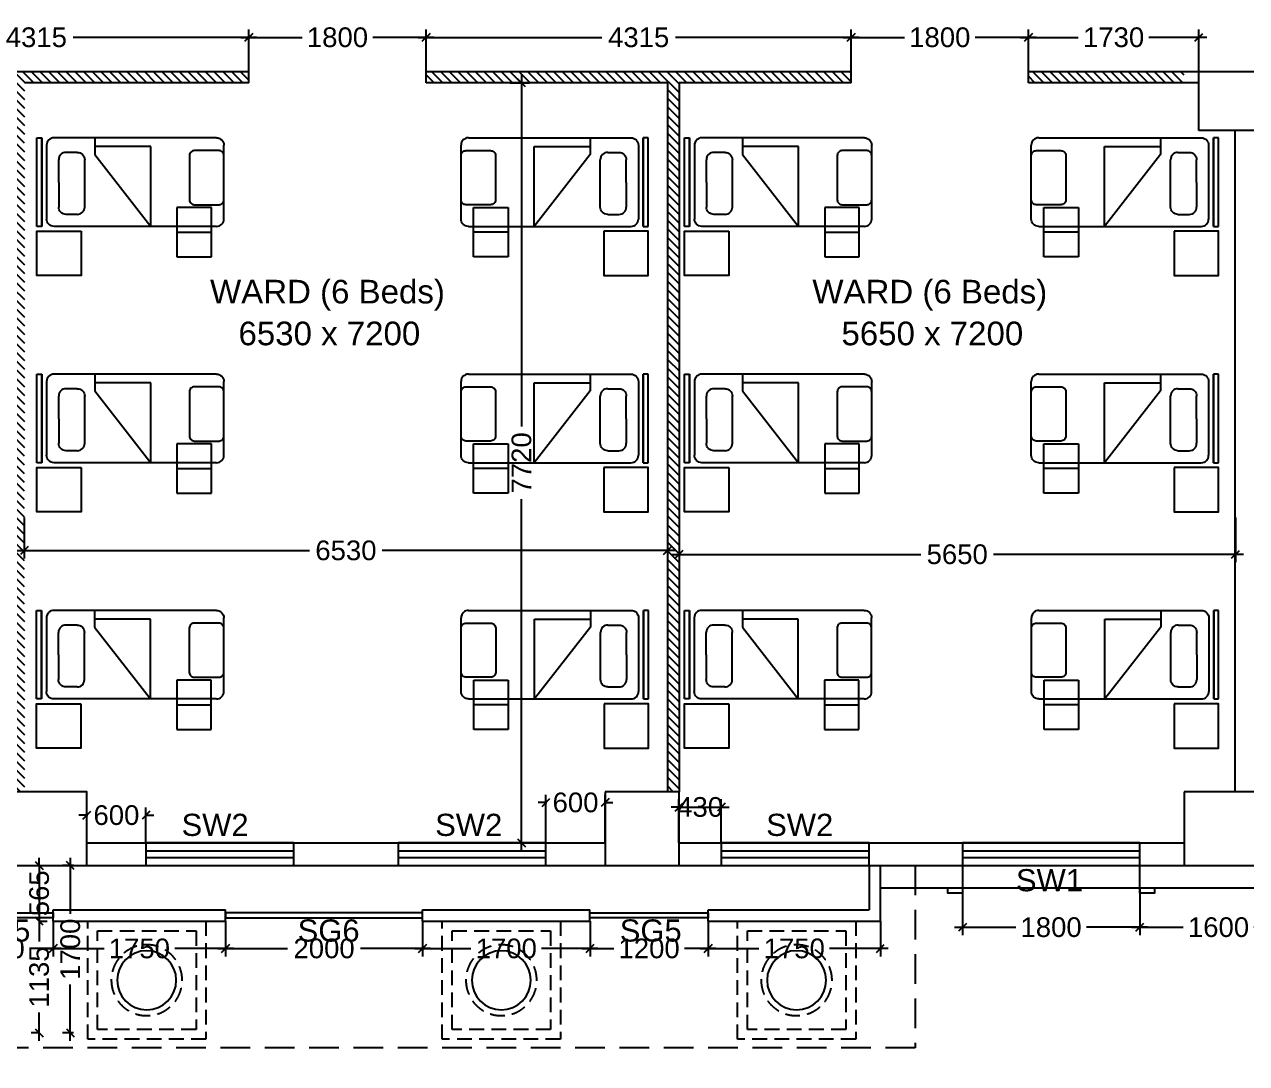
# Model space of a CAD drawing. Extents: x 7620542 to 7843793, y -6476226 to -6093835.
# Drawn here: x 7738776 to 7751184, y -6456885 to -6446331 of the extents above; entities that cross this region are included whole.
import ezdxf
from ezdxf.enums import TextEntityAlignment as Align

# ---------------------------------------------------------------- set-up
doc = ezdxf.new("R2010")
doc.units = 0
doc.header["$LTSCALE"] = 600
doc.header["$MEASUREMENT"] = 0
doc.header["$PDMODE"] = 35
doc.linetypes.add('DASHED', pattern=[0.75, 0.5, -0.25])
doc.linetypes.add('HIDDEN', pattern=[0.375, 0.25, -0.125])
doc.layers.get('0').update_dxf_attribs({"linetype": 'CONTINUOUS'})
doc.layers.get('Defpoints').update_dxf_attribs({"linetype": 'CONTINUOUS'})
for name, color, linetype in [('Beds', 33, 'CONTINUOUS'), ('chajja', 7, 'CONTINUOUS'), ('DIM', 8, 'CONTINUOUS'), ('DIM-TEXT', 8, 'CONTINUOUS'), ('Ele Proje.', 7, 'CONTINUOUS'), ('Ele. Proj', 7, 'CONTINUOUS'), ('joinery', 7, 'CONTINUOUS'), ('JW', 8, 'CONTINUOUS'), ('L1', 2, 'CONTINUOUS'), ('LA-column', 3, 'CONTINUOUS'), ('PARTI', 21, 'CONTINUOUS'), ('Room Dim', 1, 'CONTINUOUS'), ('TEXT', 6, 'CONTINUOUS'), ('Walls', 7, 'CONTINUOUS'), ('Ward Hatch', 170, 'CONTINUOUS'), ('WIN', 151, 'CONTINUOUS'), ('Working Dim', 5, 'CONTINUOUS')]:
    doc.layers.add(name, color=color, linetype=linetype)
doc.styles.add('ari', font='arial.ttf')
doc.styles.add('ARIAL', font='arial.ttf')
doc.styles.add('RT', font='romant.shx')
doc.styles.get("Standard").update_dxf_attribs({"font": 'romans.shx'})
doc.dimstyles.new('int. dim', dxfattribs={"dimtxt": 450, "dimasz": 80, "dimexe": 80, "dimexo": 0, "dimgap": 70, "dimtad": 0, "dimdec": 0, "dimzin": 12, "dimdsep": 46, "dimtxsty": 'ari', "dimblk": 'OBLIQUE', "dimcen": 2, "dimdle": 80, "dimclrd": 256, "dimclre": 256, "dimclrt": 6, "dimadec": 0, "dimazin": 0, "dimtfac": 1, "dimtdec": 0, "dimtix": 1, "dimtmove": 2, "dimatfit": 3, "dimfxl": 1, "dimtolj": 1, "dimtzin": 0, "dimlwd": -1, "dimlwe": -1, "dimarcsym": 0})
doc.dimstyles.new('STANDARD$0', dxfattribs={"dimscale": 0, "dimtxt": 150, "dimasz": 125, "dimexe": 0.75, "dimexo": 1, "dimgap": 25, "dimtad": 1, "dimdec": 0, "dimdsep": 46, "dimtxsty": 'Standard', "dimblk1": 'DOT', "dimblk2": 'DOT', "dimsah": 1, "dimcen": 2.5, "dimclrd": 1, "dimclre": 1, "dimclrt": 3, "dimadec": 0, "dimazin": 0, "dimtfac": 1, "dimtdec": 0, "dimtmove": 0, "dimatfit": 3, "dimldrblk": 'DOT', "dimfxl": 1, "dimtolj": 1, "dimtzin": 0, "dimarcsym": 0})
doc.dimstyles.new('TEXT', dxfattribs={"dimscale": 0, "dimtxt": 600, "dimasz": 300, "dimexe": 300, "dimexo": 30, "dimgap": 50, "dimtad": 0, "dimdec": 0, "dimzin": 0, "dimdsep": 46, "dimtxsty": 'RT', "dimblk": 'OBLIQUE', "dimcen": 0.09, "dimdle": 300, "dimclrd": 256, "dimclre": 256, "dimclrt": 170, "dimadec": 0, "dimazin": 0, "dimtfac": 1, "dimtdec": 0, "dimtofl": 0, "dimtmove": 2, "dimatfit": 3, "dimfxl": 1, "dimfrac": 2, "dimtolj": 1, "dimtzin": 0, "dimlwd": -1, "dimlwe": -1, "dimarcsym": 0})

# ---------------------------------------------------------------- blocks, each defined once
blk = doc.blocks.new('_Oblique')
at = {"color": 0, "linetype": 'ByBlock', "lineweight": -2}
blk.add_line((-0.5, -0.5), (0.5, 0.5), dxfattribs=at)
blk = doc.blocks.new('*D486')
at = {"layer": 'Defpoints', "color": 0, "linetype": 'Continuous', "transparency": 16777216}
for p in [(7720379, -6454804, 0), (7761439, -6454874, -11), (7720379, -6458212)]:
    blk.add_point(p, dxfattribs=at)
at = {"layer": 'DIM-TEXT', "transparency": 16777216}
for p, q in [((7720379, -6454804), (7720379, -6458512)), ((7761439, -6454874), (7761439, -6458512)), ((7720079, -6458212), (7730596, -6458212)), ((7761739, -6458212), (7751222, -6458212))]:
    blk.add_line(p, q, dxfattribs=at)
at = {"layer": 'DIM-TEXT', "linetype": 'Continuous', "transparency": 16777216, "xscale": 300, "yscale": 300, "zscale": 300, "rotation": 180}
blk.add_blockref('_Oblique', (7720379, -6458212), dxfattribs=at)
at = {"layer": 'DIM-TEXT', "linetype": 'Continuous', "transparency": 16777216, "xscale": 300, "yscale": 300, "zscale": 300}
blk.add_blockref('_Oblique', (7761439, -6458212), dxfattribs=at)
at = {"layer": 'DIM-TEXT', "color": 170, "linetype": 'Continuous', "transparency": 16777216, "insert": (7740909, -6458212), "char_height": 750, "attachment_point": 5, "style": 'ari'}
blk.add_mtext('\\A1;{\\H1.067x;GENERAL MEDICINE (MALE - 30 Beds )}', dxfattribs=at)
blk = doc.blocks.new('*D832')
at = {"layer": 'Defpoints', "color": 0, "transparency": 16777216}
for p in [(7720379, -6454724), (7761439, -6454874), (7761439, -6459253)]:
    blk.add_point(p, dxfattribs=at)
at = {"layer": 'DIM', "color": 8, "transparency": 16777216}
for p, q in [((7720379, -6454724), (7720379, -6459553)), ((7761439, -6454874), (7761439, -6459553)), ((7720079, -6459253), (7739201, -6459253)), ((7761739, -6459253), (7742617, -6459253))]:
    blk.add_line(p, q, dxfattribs=at)
at = {"layer": 'DIM', "color": 8, "transparency": 16777216, "xscale": 300, "yscale": 300, "zscale": 300, "rotation": 180}
blk.add_blockref('_Oblique', (7720379, -6459253), dxfattribs=at)
at = {"layer": 'DIM', "color": 8, "transparency": 16777216, "xscale": 300, "yscale": 300, "zscale": 300}
blk.add_blockref('_Oblique', (7761439, -6459253), dxfattribs=at)
at = {"layer": 'DIM', "color": 7, "transparency": 16777216, "insert": (7740909, -6459253), "char_height": 750, "attachment_point": 5, "style": 'ari'}
blk.add_mtext('\\A1;41.06m', dxfattribs=at)
blk = doc.blocks.new('*D1862')
at = {"layer": 'Defpoints', "color": 0, "transparency": 16777216}
for p in [(7740010, -6454363), (7739410, -6454644, -22), (7740010, -6454644, -22)]:
    blk.add_point(p, dxfattribs=at)
at = {"layer": 'Working Dim', "transparency": 16777216}
for p, q in [((7739410, -6454363), (7739330, -6454363)), ((7739410, -6454644), (7739410, -6454283)), ((7739410, -6454363), (7739419, -6454363)), ((7740010, -6454363), (7740001, -6454363)), ((7740010, -6454644), (7740010, -6454283)), ((7740010, -6454363), (7740090, -6454363))]:
    blk.add_line(p, q, dxfattribs=at)
at = {"layer": 'Working Dim', "transparency": 16777216, "xscale": 80, "yscale": 80, "zscale": 80}
blk.add_blockref('_Oblique', (7739410, -6454363), dxfattribs=at)
at = {"layer": 'Working Dim', "transparency": 16777216, "xscale": 80, "yscale": 80, "zscale": 80, "rotation": 180}
blk.add_blockref('_Oblique', (7740010, -6454363), dxfattribs=at)
at = {"layer": 'Working Dim', "color": 6, "transparency": 16777216, "insert": (7739710, -6454363), "char_height": 200, "attachment_point": 5, "style": 'ari'}
blk.add_mtext('\\A1;600', dxfattribs=at)
blk = doc.blocks.new('*D1863')
at = {"layer": 'Defpoints', "color": 0, "transparency": 16777216}
for p in [(7744671, -6454234), (7744071, -6454644, -22), (7744671, -6454644, -5)]:
    blk.add_point(p, dxfattribs=at)
at = {"layer": 'Working Dim', "transparency": 16777216}
for p, q in [((7744071, -6454234), (7743991, -6454234)), ((7744071, -6454644), (7744071, -6454154)), ((7744071, -6454234), (7744080, -6454234)), ((7744671, -6454234), (7744662, -6454234)), ((7744671, -6454644), (7744671, -6454154)), ((7744671, -6454234), (7744751, -6454234))]:
    blk.add_line(p, q, dxfattribs=at)
at = {"layer": 'Working Dim', "transparency": 16777216, "xscale": 80, "yscale": 80, "zscale": 80}
blk.add_blockref('_Oblique', (7744071, -6454234), dxfattribs=at)
at = {"layer": 'Working Dim', "transparency": 16777216, "xscale": 80, "yscale": 80, "zscale": 80, "rotation": 180}
blk.add_blockref('_Oblique', (7744671, -6454234), dxfattribs=at)
at = {"layer": 'Working Dim', "color": 6, "transparency": 16777216, "insert": (7744371, -6454234), "char_height": 200, "attachment_point": 5, "style": 'ari'}
blk.add_mtext('\\A1;600', dxfattribs=at)
blk = doc.blocks.new('*D1864')
at = {"layer": 'Defpoints', "color": 0, "transparency": 16777216}
for p in [(7745851, -6454280), (7745421, -6454644, -22), (7745851, -6454644, -28)]:
    blk.add_point(p, dxfattribs=at)
at = {"layer": 'Working Dim', "transparency": 16777216}
for p, q in [((7745421, -6454644), (7745421, -6454200)), ((7745851, -6454644), (7745851, -6454200)), ((7745421, -6454280), (7745341, -6454280)), ((7745421, -6454280), (7745851, -6454280)), ((7745851, -6454280), (7745931, -6454280))]:
    blk.add_line(p, q, dxfattribs=at)
at = {"layer": 'Working Dim', "transparency": 16777216, "xscale": 80, "yscale": 80, "zscale": 80}
blk.add_blockref('_Oblique', (7745421, -6454280), dxfattribs=at)
at = {"layer": 'Working Dim', "transparency": 16777216, "xscale": 80, "yscale": 80, "zscale": 80, "rotation": 180}
blk.add_blockref('_Oblique', (7745851, -6454280), dxfattribs=at)
at = {"layer": 'Working Dim', "color": 6, "transparency": 16777216, "insert": (7745636, -6454280), "char_height": 200, "attachment_point": 5, "style": 'ari'}
blk.add_mtext('\\A1;430', dxfattribs=at)
blk = doc.blocks.new('A$C760F7CC1')
at = {"layer": 'Working Dim', "color": 8, "linetype": 'HIDDEN'}
for points in [[(0, 1200), (0, 0), (1200, 0), (1200, 1200)], [(100, 1100), (100, 100), (1100, 100), (1100, 1100)]]:
    blk.add_lwpolyline(points, close=True, dxfattribs=at)
blk.add_circle((600, 600), 360, dxfattribs=at)
at = {"layer": 'Working Dim', "color": 3, "linetype": 'Continuous'}
blk.add_circle((600, 600), 300, dxfattribs=at)
blk = doc.blocks.new('*D1875')
at = {"layer": 'Defpoints', "color": 0, "transparency": 16777216}
for p in [(7738926, -6454874, 32), (7738926, -6455439, 36), (7738926, -6455439)]:
    blk.add_point(p, dxfattribs=at)
at = {"layer": 'Working Dim', "transparency": 16777216}
for p, q in [((7738926, -6454874), (7738926, -6454794)), ((7738926, -6454874), (7739006, -6454874)), ((7738926, -6454874), (7738926, -6455439)), ((7738926, -6455439), (7739006, -6455439)), ((7738926, -6455439), (7738926, -6455519))]:
    blk.add_line(p, q, dxfattribs=at)
at = {"layer": 'Working Dim', "transparency": 16777216, "xscale": 80, "yscale": 80, "zscale": 80}
for p, rotation in [((7738926, -6454874), 270), ((7738926, -6455439), 90)]:
    blk.add_blockref('_Oblique', p, dxfattribs=dict(at, rotation=rotation))
at = {"layer": 'Working Dim', "color": 6, "transparency": 16777216, "insert": (7738926, -6455156), "char_height": 200, "attachment_point": 5, "rotation": 90, "style": 'ari'}
blk.add_mtext('\\A1;565', dxfattribs=at)
blk = doc.blocks.new('*D1876')
at = {"layer": 'Defpoints', "color": 0, "transparency": 16777216}
for p in [(7738926, -6455439, 36), (7738926, -6456574, -1), (7738926, -6456574)]:
    blk.add_point(p, dxfattribs=at)
at = {"layer": 'Working Dim', "transparency": 16777216}
for p, q in [((7738926, -6455359), (7738926, -6455646)), ((7738926, -6455439), (7739006, -6455439)), ((7738926, -6456654), (7738926, -6456366)), ((7738926, -6456574), (7738846, -6456574))]:
    blk.add_line(p, q, dxfattribs=at)
at = {"layer": 'Working Dim', "transparency": 16777216, "xscale": 80, "yscale": 80, "zscale": 80}
for p, rotation in [((7738926, -6455439), 90), ((7738926, -6456574), 270)]:
    blk.add_blockref('_Oblique', p, dxfattribs=dict(at, rotation=rotation))
at = {"layer": 'Working Dim', "color": 6, "transparency": 16777216, "insert": (7738926, -6456006), "char_height": 200, "attachment_point": 5, "rotation": 90, "style": 'ari'}
blk.add_mtext('\\A1;1135', dxfattribs=at)
blk = doc.blocks.new('*D1877')
at = {"layer": 'Defpoints', "color": 0, "transparency": 16777216}
for p in [(7739242, -6454874), (7739275, -6454874, 32), (7739275, -6456574, -1)]:
    blk.add_point(p, dxfattribs=at)
at = {"layer": 'Working Dim', "transparency": 16777216}
for p, q in [((7739275, -6454874), (7739162, -6454874)), ((7739242, -6454794), (7739242, -6455365)), ((7739242, -6456654), (7739242, -6456083)), ((7739275, -6456574), (7739162, -6456574))]:
    blk.add_line(p, q, dxfattribs=at)
at = {"layer": 'Working Dim', "transparency": 16777216, "xscale": 80, "yscale": 80, "zscale": 80}
for p, rotation in [((7739242, -6454874), 90), ((7739242, -6456574), 270)]:
    blk.add_blockref('_Oblique', p, dxfattribs=dict(at, rotation=rotation))
at = {"layer": 'Working Dim', "color": 6, "transparency": 16777216, "insert": (7739242, -6455724), "char_height": 200, "attachment_point": 5, "rotation": 90, "style": 'ari'}
blk.add_mtext('\\A1;1700', dxfattribs=at)
blk = doc.blocks.new('*D1880')
at = {"layer": 'Defpoints', "color": 0, "transparency": 16777216}
for p in [(7750099, -6455104), (7751699, -6455104, 27), (7750099, -6455501)]:
    blk.add_point(p, dxfattribs=at)
at = {"layer": 'Working Dim', "transparency": 16777216}
for p, q in [((7750099, -6455104), (7750099, -6455581)), ((7751699, -6455104), (7751699, -6455581)), ((7750019, -6455501), (7750540, -6455501)), ((7751779, -6455501), (7751258, -6455501))]:
    blk.add_line(p, q, dxfattribs=at)
at = {"layer": 'Working Dim', "transparency": 16777216, "xscale": 80, "yscale": 80, "zscale": 80, "rotation": 180}
blk.add_blockref('_Oblique', (7750099, -6455501), dxfattribs=at)
at = {"layer": 'Working Dim', "transparency": 16777216, "xscale": 80, "yscale": 80, "zscale": 80}
blk.add_blockref('_Oblique', (7751699, -6455501), dxfattribs=at)
at = {"layer": 'Working Dim', "color": 6, "transparency": 16777216, "insert": (7750899, -6455501), "char_height": 200, "attachment_point": 5, "style": 'ari'}
blk.add_mtext('\\A1;1600', dxfattribs=at)
blk = doc.blocks.new('*D1881')
at = {"layer": 'Defpoints', "color": 0, "transparency": 16777216}
for p in [(7748299, -6455104, 47), (7750099, -6455104), (7748299, -6455501)]:
    blk.add_point(p, dxfattribs=at)
at = {"layer": 'Working Dim', "transparency": 16777216}
for p, q in [((7748299, -6455104), (7748299, -6455581)), ((7750099, -6455104), (7750099, -6455581)), ((7748219, -6455501), (7748841, -6455501)), ((7750179, -6455501), (7749558, -6455501))]:
    blk.add_line(p, q, dxfattribs=at)
at = {"layer": 'Working Dim', "transparency": 16777216, "xscale": 80, "yscale": 80, "zscale": 80, "rotation": 180}
blk.add_blockref('_Oblique', (7748299, -6455501), dxfattribs=at)
at = {"layer": 'Working Dim', "transparency": 16777216, "xscale": 80, "yscale": 80, "zscale": 80}
blk.add_blockref('_Oblique', (7750099, -6455501), dxfattribs=at)
at = {"layer": 'Working Dim', "color": 6, "transparency": 16777216, "insert": (7749199, -6455501), "char_height": 200, "attachment_point": 5, "style": 'ari'}
blk.add_mtext('\\A1;1800', dxfattribs=at)
blk = doc.blocks.new('*D1916')
at = {"layer": 'Defpoints', "color": 0, "transparency": 16777216}
for p in [(7737868, -6455439, -18), (7739068, -6455439, -6), (7739068, -6455717)]:
    blk.add_point(p, dxfattribs=at)
at = {"layer": 'Working Dim', "transparency": 16777216}
for p, q in [((7737868, -6455439), (7737868, -6455797)), ((7739068, -6455439), (7739068, -6455797)), ((7737788, -6455717), (7738109, -6455717)), ((7739148, -6455717), (7738827, -6455717))]:
    blk.add_line(p, q, dxfattribs=at)
at = {"layer": 'Working Dim', "transparency": 16777216, "xscale": 80, "yscale": 80, "zscale": 80, "rotation": 180}
blk.add_blockref('_Oblique', (7737868, -6455717), dxfattribs=at)
at = {"layer": 'Working Dim', "transparency": 16777216, "xscale": 80, "yscale": 80, "zscale": 80}
blk.add_blockref('_Oblique', (7739068, -6455717), dxfattribs=at)
at = {"layer": 'Working Dim', "color": 6, "transparency": 16777216, "insert": (7738468, -6455717), "char_height": 200, "attachment_point": 5, "style": 'ari'}
blk.add_mtext('\\A1;1200', dxfattribs=at)
blk = doc.blocks.new('*D1917')
at = {"layer": 'Defpoints', "color": 0, "transparency": 16777216}
for p in [(7740818, -6455440, 24), (7742818, -6455440, 26), (7742818, -6455717)]:
    blk.add_point(p, dxfattribs=at)
at = {"layer": 'Working Dim', "transparency": 16777216}
for p, q in [((7740818, -6455440), (7740818, -6455797)), ((7742818, -6455440), (7742818, -6455797)), ((7740738, -6455717), (7741448, -6455717)), ((7742898, -6455717), (7742188, -6455717))]:
    blk.add_line(p, q, dxfattribs=at)
at = {"layer": 'Working Dim', "transparency": 16777216, "xscale": 80, "yscale": 80, "zscale": 80, "rotation": 180}
blk.add_blockref('_Oblique', (7740818, -6455717), dxfattribs=at)
at = {"layer": 'Working Dim', "transparency": 16777216, "xscale": 80, "yscale": 80, "zscale": 80}
blk.add_blockref('_Oblique', (7742818, -6455717), dxfattribs=at)
at = {"layer": 'Working Dim', "color": 6, "transparency": 16777216, "insert": (7741818, -6455717), "char_height": 200, "attachment_point": 5, "style": 'ari'}
blk.add_mtext('\\A1;2000', dxfattribs=at)
blk = doc.blocks.new('*D1918')
at = {"layer": 'Defpoints', "color": 0, "transparency": 16777216}
for p in [(7742818, -6455440, 26), (7744518, -6455439, 11), (7744518, -6455717)]:
    blk.add_point(p, dxfattribs=at)
at = {"layer": 'Working Dim', "transparency": 16777216}
for p, q in [((7742818, -6455440), (7742818, -6455797)), ((7744518, -6455439), (7744518, -6455797)), ((7742738, -6455717), (7743309, -6455717)), ((7744598, -6455717), (7744027, -6455717))]:
    blk.add_line(p, q, dxfattribs=at)
at = {"layer": 'Working Dim', "transparency": 16777216, "xscale": 80, "yscale": 80, "zscale": 80, "rotation": 180}
blk.add_blockref('_Oblique', (7742818, -6455717), dxfattribs=at)
at = {"layer": 'Working Dim', "transparency": 16777216, "xscale": 80, "yscale": 80, "zscale": 80}
blk.add_blockref('_Oblique', (7744518, -6455717), dxfattribs=at)
at = {"layer": 'Working Dim', "color": 6, "transparency": 16777216, "insert": (7743668, -6455717), "char_height": 200, "attachment_point": 5, "style": 'ari'}
blk.add_mtext('\\A1;1700', dxfattribs=at)
blk = doc.blocks.new('*D1919')
at = {"layer": 'Defpoints', "color": 0, "transparency": 16777216}
for p in [(7744518, -6455439, 11), (7745717, -6455439, 6), (7745717, -6455717)]:
    blk.add_point(p, dxfattribs=at)
at = {"layer": 'Working Dim', "transparency": 16777216}
for p, q in [((7744518, -6455439), (7744518, -6455797)), ((7745717, -6455439), (7745717, -6455797)), ((7744438, -6455717), (7744759, -6455717)), ((7745797, -6455717), (7745477, -6455717))]:
    blk.add_line(p, q, dxfattribs=at)
at = {"layer": 'Working Dim', "transparency": 16777216, "xscale": 80, "yscale": 80, "zscale": 80, "rotation": 180}
blk.add_blockref('_Oblique', (7744518, -6455717), dxfattribs=at)
at = {"layer": 'Working Dim', "transparency": 16777216, "xscale": 80, "yscale": 80, "zscale": 80}
blk.add_blockref('_Oblique', (7745717, -6455717), dxfattribs=at)
at = {"layer": 'Working Dim', "color": 6, "transparency": 16777216, "insert": (7745118, -6455717), "char_height": 200, "attachment_point": 5, "style": 'ari'}
blk.add_mtext('\\A1;1200', dxfattribs=at)
blk = doc.blocks.new('*D1920')
at = {"layer": 'Defpoints', "color": 0, "transparency": 16777216}
for p in [(7745717, -6455439, 6), (7747466, -6455439, 10), (7747466, -6455717)]:
    blk.add_point(p, dxfattribs=at)
at = {"layer": 'Working Dim', "transparency": 16777216}
for p, q in [((7745717, -6455439), (7745717, -6455797)), ((7747466, -6455439), (7747466, -6455797)), ((7745637, -6455717), (7746233, -6455717)), ((7747546, -6455717), (7746950, -6455717))]:
    blk.add_line(p, q, dxfattribs=at)
at = {"layer": 'Working Dim', "transparency": 16777216, "xscale": 80, "yscale": 80, "zscale": 80, "rotation": 180}
blk.add_blockref('_Oblique', (7745717, -6455717), dxfattribs=at)
at = {"layer": 'Working Dim', "transparency": 16777216, "xscale": 80, "yscale": 80, "zscale": 80}
blk.add_blockref('_Oblique', (7747466, -6455717), dxfattribs=at)
at = {"layer": 'Working Dim', "color": 6, "transparency": 16777216, "insert": (7746592, -6455717), "char_height": 200, "attachment_point": 5, "style": 'ari'}
blk.add_mtext('\\A1;1750', dxfattribs=at)
blk = doc.blocks.new('*D1921')
at = {"layer": 'Defpoints', "color": 0, "transparency": 16777216}
for p in [(7739068, -6455440, -2), (7740818, -6455440, 29), (7739068, -6455717)]:
    blk.add_point(p, dxfattribs=at)
at = {"layer": 'Working Dim', "transparency": 16777216}
for p, q in [((7739068, -6455440), (7739068, -6455797)), ((7740818, -6455440), (7740818, -6455797)), ((7738988, -6455717), (7739584, -6455717)), ((7740898, -6455717), (7740302, -6455717))]:
    blk.add_line(p, q, dxfattribs=at)
at = {"layer": 'Working Dim', "transparency": 16777216, "xscale": 80, "yscale": 80, "zscale": 80, "rotation": 180}
blk.add_blockref('_Oblique', (7739068, -6455717), dxfattribs=at)
at = {"layer": 'Working Dim', "transparency": 16777216, "xscale": 80, "yscale": 80, "zscale": 80}
blk.add_blockref('_Oblique', (7740818, -6455717), dxfattribs=at)
at = {"layer": 'Working Dim', "color": 6, "transparency": 16777216, "insert": (7739943, -6455717), "char_height": 200, "attachment_point": 5, "style": 'ari'}
blk.add_mtext('\\A1;1750', dxfattribs=at)
blk = doc.blocks.new('A$C1D410D94')
at = {"layer": 'Beds', "color": 8, "linetype": 'Continuous', "ltscale": 5}
for p, q in [((-1254, -462), (-1254, 438)), ((-1254, 438), (-1204, 438)), ((-1204, -462), (-1204, 438)), ((-1204, 438), (-1204, 438)), ((-1204, 438), (-1204, -462)), ((-1153, 377), (-1154, 363)), ((-1148, 392), (-1153, 377)), ((-1141, 404), (-1148, 392)), ((-1132, 416), (-1141, 404)), ((-1121, 425), (-1132, 416)), ((-1108, 432), (-1121, 425)), ((-1094, 436), (-1108, 432)), ((-1079, 438), (-1094, 436)), ((571, 438), (-1079, 438)), ((-666, 438), (-666, 269)), ((571, 438), (586, 436)), ((586, 436), (600, 432)), ((600, 432), (612, 425)), ((612, 425), (624, 416)), ((624, 416), (633, 404)), ((633, 404), (640, 392)), ((640, 392), (645, 377)), ((645, 377), (646, 363)), ((-1154, 363), (-1154, -387)), ((-1020, 256), (-1027, 243)), ((-1010, 267), (-1020, 256)), ((-999, 277), (-1010, 267)), ((-986, 284), (-999, 277)), ((-972, 288), (-986, 284)), ((-957, 289), (-972, 288)), ((-843, 289), (-957, 289)), ((-843, 289), (-829, 288)), ((-829, 288), (-814, 284)), ((-814, 284), (-802, 277)), ((-802, 277), (-790, 267)), ((-790, 267), (-781, 256)), ((-781, 256), (-774, 243)), ((-98, 350), (-666, 350)), ((-666, 269), (-98, -462)), ((-98, -462), (-98, 350)), ((646, -387), (646, 363)), ((-1031, 229), (-1032, 214)), ((-1032, -15), (-1032, 214)), ((-1027, 243), (-1031, 229)), ((-774, 243), (-770, 229)), ((-770, 229), (-768, 214)), ((-768, -265), (-768, 214)), ((-1032, -15), (-1032, -265)), ((-1031, -280), (-1032, -265)), ((-1027, -294), (-1031, -280)), ((-1020, -307), (-1027, -294)), ((-1010, -318), (-1020, -307)), ((-999, -328), (-1010, -318)), ((-986, -335), (-999, -328)), ((-972, -339), (-986, -335)), ((-957, -340), (-972, -339)), ((-843, -340), (-957, -340)), ((-843, -340), (-829, -339)), ((-829, -339), (-814, -335)), ((-814, -335), (-802, -328)), ((-802, -328), (-790, -318)), ((-790, -318), (-781, -307)), ((-781, -307), (-774, -294)), ((-774, -294), (-770, -280)), ((-770, -280), (-768, -265)), ((-1204, -462), (-1254, -462)), ((-1153, -402), (-1154, -387)), ((-1148, -416), (-1153, -402)), ((-1141, -429), (-1148, -416)), ((-1132, -440), (-1141, -429)), ((-1121, -449), (-1132, -440)), ((-1108, -457), (-1121, -449)), ((-1094, -461), (-1108, -457)), ((-1079, -462), (-1094, -461)), ((571, -462), (-1079, -462)), ((571, -462), (586, -461)), ((586, -461), (600, -456)), ((600, -456), (612, -449)), ((612, -449), (624, -440)), ((624, -440), (633, -429)), ((633, -429), (640, -416)), ((640, -416), (645, -402)), ((645, -402), (646, -387))]:
    blk.add_line(p, q, dxfattribs=at)
at = {"layer": 'Beds', "color": 8, "linetype": 'HIDDEN', "ltscale": 100}
blk.add_line((168, -521), (518, -521), dxfattribs=at)
at = {"layer": 'Beds', "color": 8}
blk.add_lwpolyline([(646, -192), (646, 258, 0.414214), (596, 308), (346, 308, 0.414214), (296, 258), (296, -192, 0.414214), (346, -242), (596, -242, 0.414214)], format="xyb", close=True, dxfattribs=at)
at = {"layer": 'Beds', "color": 8, "linetype": 'HIDDEN', "ltscale": 100}
blk.add_lwpolyline([(518, -771), (518, -271), (168, -271), (168, -771)], close=True, dxfattribs=at)
at = {"layer": 'Beds', "color": 8, "linetype": 'Continuous', "ltscale": 5}
blk.add_lwpolyline([(-804, -512), (-804, -962), (-1254, -962), (-1254, -512)], close=True, dxfattribs=at)
blk = doc.blocks.new('*D2311')
at = {"layer": 'Defpoints', "color": 0, "transparency": 16777216}
for p in [(7738775, -6451338, 6), (7745305, -6451338, 6), (7745305, -6451674)]:
    blk.add_point(p, dxfattribs=at)
at = {"layer": 'Working Dim', "transparency": 16777216}
for p, q in [((7738775, -6451338), (7738775, -6451754)), ((7745305, -6451338), (7745305, -6451754)), ((7738695, -6451674), (7741671, -6451674)), ((7745385, -6451674), (7742409, -6451674))]:
    blk.add_line(p, q, dxfattribs=at)
at = {"layer": 'Working Dim', "transparency": 16777216, "xscale": 80, "yscale": 80, "zscale": 80, "rotation": 180}
blk.add_blockref('_Oblique', (7738775, -6451674), dxfattribs=at)
at = {"layer": 'Working Dim', "transparency": 16777216, "xscale": 80, "yscale": 80, "zscale": 80}
blk.add_blockref('_Oblique', (7745305, -6451674), dxfattribs=at)
at = {"layer": 'Working Dim', "color": 6, "transparency": 16777216, "insert": (7742040, -6451674), "char_height": 200, "attachment_point": 5, "style": 'ari'}
blk.add_mtext('\\A1;6530', dxfattribs=at)
blk = doc.blocks.new('*D2312')
at = {"layer": 'Defpoints', "color": 0, "transparency": 16777216}
for p in [(7743708, -6446924, 3), (7743708, -6454644, 19), (7743823, -6454644)]:
    blk.add_point(p, dxfattribs=at)
at = {"layer": 'Working Dim', "transparency": 16777216}
for p, q in [((7743708, -6446924), (7743903, -6446924)), ((7743823, -6446844), (7743823, -6450416)), ((7743823, -6454724), (7743823, -6451151)), ((7743708, -6454644), (7743903, -6454644))]:
    blk.add_line(p, q, dxfattribs=at)
at = {"layer": 'Working Dim', "transparency": 16777216, "xscale": 80, "yscale": 80, "zscale": 80}
for p, rotation in [((7743823, -6446924), 90), ((7743823, -6454644), 270)]:
    blk.add_blockref('_Oblique', p, dxfattribs=dict(at, rotation=rotation))
at = {"layer": 'Working Dim', "color": 6, "transparency": 16777216, "insert": (7743823, -6450784), "char_height": 200, "attachment_point": 5, "rotation": 90, "style": 'ari'}
blk.add_mtext('\\A1;7720', dxfattribs=at)
blk = doc.blocks.new('*D2313')
at = {"layer": 'Defpoints', "color": 0, "transparency": 16777216}
for p in [(7745422, -6451338, 6), (7751071, -6451338, 9), (7751071, -6451713)]:
    blk.add_point(p, dxfattribs=at)
at = {"layer": 'Working Dim', "transparency": 16777216}
for p, q in [((7745422, -6451338), (7745422, -6451793)), ((7751071, -6451338), (7751071, -6451793)), ((7745342, -6451713), (7747878, -6451713)), ((7751151, -6451713), (7748615, -6451713))]:
    blk.add_line(p, q, dxfattribs=at)
at = {"layer": 'Working Dim', "transparency": 16777216, "xscale": 80, "yscale": 80, "zscale": 80, "rotation": 180}
blk.add_blockref('_Oblique', (7745422, -6451713), dxfattribs=at)
at = {"layer": 'Working Dim', "transparency": 16777216, "xscale": 80, "yscale": 80, "zscale": 80}
blk.add_blockref('_Oblique', (7751071, -6451713), dxfattribs=at)
at = {"layer": 'Working Dim', "color": 6, "transparency": 16777216, "insert": (7748246, -6451713), "char_height": 200, "attachment_point": 5, "style": 'ari'}
blk.add_mtext('\\A1;5650', dxfattribs=at)
blk = doc.blocks.new('*D2403')
at = {"layer": 'Defpoints', "color": 0, "transparency": 16777216}
for p in [(7741054, -6446462), (7736739, -6446809), (7741054, -6446809)]:
    blk.add_point(p, dxfattribs=at)
at = {"layer": 'Working Dim', "transparency": 16777216}
for p, q in [((7736739, -6446809), (7736739, -6446382)), ((7741054, -6446809), (7741054, -6446382)), ((7736659, -6446462), (7738523, -6446462)), ((7741134, -6446462), (7739270, -6446462))]:
    blk.add_line(p, q, dxfattribs=at)
at = {"layer": 'Working Dim', "transparency": 16777216, "xscale": 80, "yscale": 80, "zscale": 80, "rotation": 180}
blk.add_blockref('_Oblique', (7736739, -6446462), dxfattribs=at)
at = {"layer": 'Working Dim', "transparency": 16777216, "xscale": 80, "yscale": 80, "zscale": 80}
blk.add_blockref('_Oblique', (7741054, -6446462), dxfattribs=at)
at = {"layer": 'Working Dim', "color": 6, "transparency": 16777216, "insert": (7738897, -6446462), "char_height": 200, "attachment_point": 5, "style": 'ari'}
blk.add_mtext('\\A1;4315', dxfattribs=at)
blk = doc.blocks.new('*D2404')
at = {"layer": 'Defpoints', "color": 0, "transparency": 16777216}
for p in [(7742854, -6446462), (7741054, -6446809), (7742854, -6446809)]:
    blk.add_point(p, dxfattribs=at)
at = {"layer": 'Working Dim', "transparency": 16777216}
for p, q in [((7741054, -6446809), (7741054, -6446382)), ((7742854, -6446809), (7742854, -6446382)), ((7740974, -6446462), (7741595, -6446462)), ((7742934, -6446462), (7742313, -6446462))]:
    blk.add_line(p, q, dxfattribs=at)
at = {"layer": 'Working Dim', "transparency": 16777216, "xscale": 80, "yscale": 80, "zscale": 80, "rotation": 180}
blk.add_blockref('_Oblique', (7741054, -6446462), dxfattribs=at)
at = {"layer": 'Working Dim', "transparency": 16777216, "xscale": 80, "yscale": 80, "zscale": 80}
blk.add_blockref('_Oblique', (7742854, -6446462), dxfattribs=at)
at = {"layer": 'Working Dim', "color": 6, "transparency": 16777216, "insert": (7741954, -6446462), "char_height": 200, "attachment_point": 5, "style": 'ari'}
blk.add_mtext('\\A1;1800', dxfattribs=at)
blk = doc.blocks.new('*D2405')
at = {"layer": 'Defpoints', "color": 0, "transparency": 16777216}
for p in [(7747169, -6446462), (7742854, -6446809), (7747169, -6446809)]:
    blk.add_point(p, dxfattribs=at)
at = {"layer": 'Working Dim', "transparency": 16777216}
for p, q in [((7742854, -6446809), (7742854, -6446382)), ((7747169, -6446809), (7747169, -6446382)), ((7742774, -6446462), (7744638, -6446462)), ((7747249, -6446462), (7745385, -6446462))]:
    blk.add_line(p, q, dxfattribs=at)
at = {"layer": 'Working Dim', "transparency": 16777216, "xscale": 80, "yscale": 80, "zscale": 80, "rotation": 180}
blk.add_blockref('_Oblique', (7742854, -6446462), dxfattribs=at)
at = {"layer": 'Working Dim', "transparency": 16777216, "xscale": 80, "yscale": 80, "zscale": 80}
blk.add_blockref('_Oblique', (7747169, -6446462), dxfattribs=at)
at = {"layer": 'Working Dim', "color": 6, "transparency": 16777216, "insert": (7745012, -6446462), "char_height": 200, "attachment_point": 5, "style": 'ari'}
blk.add_mtext('\\A1;4315', dxfattribs=at)
blk = doc.blocks.new('*D2406')
at = {"layer": 'Defpoints', "color": 0, "transparency": 16777216}
for p in [(7748969, -6446462), (7747169, -6446809), (7748969, -6446809)]:
    blk.add_point(p, dxfattribs=at)
at = {"layer": 'Working Dim', "transparency": 16777216}
for p, q in [((7747169, -6446809), (7747169, -6446382)), ((7748969, -6446809), (7748969, -6446382)), ((7747089, -6446462), (7747710, -6446462)), ((7749049, -6446462), (7748428, -6446462))]:
    blk.add_line(p, q, dxfattribs=at)
at = {"layer": 'Working Dim', "transparency": 16777216, "xscale": 80, "yscale": 80, "zscale": 80, "rotation": 180}
blk.add_blockref('_Oblique', (7747169, -6446462), dxfattribs=at)
at = {"layer": 'Working Dim', "transparency": 16777216, "xscale": 80, "yscale": 80, "zscale": 80}
blk.add_blockref('_Oblique', (7748969, -6446462), dxfattribs=at)
at = {"layer": 'Working Dim', "color": 6, "transparency": 16777216, "insert": (7748069, -6446462), "char_height": 200, "attachment_point": 5, "style": 'ari'}
blk.add_mtext('\\A1;1800', dxfattribs=at)
blk = doc.blocks.new('*D2407')
at = {"layer": 'Defpoints', "color": 0, "transparency": 16777216}
for p in [(7750699, -6446462), (7748969, -6446809), (7750699, -6446809)]:
    blk.add_point(p, dxfattribs=at)
at = {"layer": 'Working Dim', "transparency": 16777216}
for p, q in [((7748969, -6446809), (7748969, -6446382)), ((7750699, -6446809), (7750699, -6446382)), ((7748889, -6446462), (7749475, -6446462)), ((7750779, -6446462), (7750193, -6446462))]:
    blk.add_line(p, q, dxfattribs=at)
at = {"layer": 'Working Dim', "transparency": 16777216, "xscale": 80, "yscale": 80, "zscale": 80, "rotation": 180}
blk.add_blockref('_Oblique', (7748969, -6446462), dxfattribs=at)
at = {"layer": 'Working Dim', "transparency": 16777216, "xscale": 80, "yscale": 80, "zscale": 80}
blk.add_blockref('_Oblique', (7750699, -6446462), dxfattribs=at)
at = {"layer": 'Working Dim', "color": 6, "transparency": 16777216, "insert": (7749834, -6446462), "char_height": 200, "attachment_point": 5, "style": 'ari'}
blk.add_mtext('\\A1;1730', dxfattribs=at)

msp = doc.modelspace()

# ---------------------------------------------------------------- hatches: boundary and pattern name
at = {"layer": 'Ward Hatch'}
h = msp.add_hatch(dxfattribs=at)
h.set_pattern_fill('ANSI31', color=256, scale=500, style=0)
h.set_pattern_definition([(315, (832124.89, -12791889.27), (-44.19417382, -44.19417382), [])])
h.paths.add_polyline_path([(7734939.054, -6446923.805), (7732682.146, -6446923.805), (7732682.146, -6454123.817), (7732567.146, -6454123.817), (7732567.146, -6446923.805), (7730624.054, -6446923.805), (7730624.054, -6446808.805), (7734939.054, -6446808.805)])
h.paths.add_polyline_path([(7722709.054, -6446923.805), (7720979.146, -6446923.805), (7720979.146, -6446808.805), (7722709.054, -6446808.805)])
h.paths.add_polyline_path([(7728824.054, -6446923.805), (7726588.146, -6446923.805), (7726588.146, -6454123.82), (7726473.146, -6454123.82), (7726473.146, -6446923.805), (7724509.054, -6446923.805), (7724509.054, -6446808.805), (7728824.054, -6446808.805)])
h.paths.add_polyline_path([(7747169.054, -6446923.805), (7745421.648, -6446923.805), (7745421.648, -6454123.82), (7745306.648, -6454123.82), (7745306.648, -6446923.805), (7742854.054, -6446923.805), (7742854.054, -6446808.805), (7747169.054, -6446808.805)])
h.paths.add_polyline_path([(7741054.054, -6446923.805), (7738775.147, -6446923.805), (7738775.147, -6454123.82), (7738660.147, -6454123.82), (7738660.147, -6446923.805), (7736739.054, -6446923.805), (7736739.054, -6446808.805), (7741054.054, -6446808.805)])
h.paths.add_polyline_path([(7750549.147, -6446923.805), (7748969.054, -6446923.805), (7748969.054, -6446808.805), (7750549.147, -6446808.805)])

# ---------------------------------------------------------------- linework, layer by layer
at = {"layer": 'chajja', "color": 8}
msp.add_line((7750103.334, -6455103.802, 5.676), (7748299.334, -6455103.802, 5.676), dxfattribs=at)
at = {"layer": 'Ele Proje.'}
for points, elevation in [([(7748299.334, -6455103.802), (7748299.334, -6455153.802), (7748149.334, -6455153.802), (7748149.334, -6455103.802)], 11.052), ([(7750249.48, -6455103.795), (7750249.48, -6455153.795), (7750099.48, -6455153.795), (7750099.48, -6455103.795)], -41.423)]:
    msp.add_lwpolyline(points, dxfattribs=dict(at, elevation=elevation))
at = {"layer": 'Ele. Proj', "color": 1, "elevation": -14.83}
msp.add_lwpolyline([(7751699.161, -6454758.916), (7751699.169, -6455103.802), (7750099.48, -6455103.802), (7750099.485, -6454873.802)], dxfattribs=at)
at = {"layer": 'JW', "color": 4}
for points, elevation in [([(7737905.414, -6455355.868), (7739068.015, -6455355.868), (7739068.015, -6455406.435), (7737905.414, -6455406.435)], -58.577), ([(7742817.928, -6455355.868), (7740817.929, -6455355.868), (7740817.929, -6455406.435), (7742817.928, -6455406.435)], -10.445), ([(7744517.885, -6455355.868), (7745717.485, -6455355.868), (7745717.485, -6455406.435), (7744517.885, -6455406.435)], -29.795)]:
    msp.add_lwpolyline(points, close=True, dxfattribs=dict(at, elevation=elevation))
at = {"layer": 'L1', "color": 1}
for p, q in [((7747350.556, -6454874.047, -26.619), (7747350.556, -6455323.651, -26.619)), ((7747465.556, -6454874.047, -26.619), (7747465.556, -6455438.651, -26.619)), ((7739068.033, -6455323.651, -1.918), (7740817.936, -6455323.651, -8.642)), ((7739068.033, -6455438.651, -43.405), (7739068.033, -6455323.651, -43.405)), ((7740817.921, -6455438.651, -12.248), (7740817.936, -6455323.651, -8.642)), ((7742817.821, -6455323.651, -16.937), (7744517.909, -6455323.651, -24.255)), ((7742817.828, -6455438.651, -15.32), (7742817.821, -6455323.651, -16.937)), ((7744517.903, -6455438.651, -25.573), (7744517.909, -6455323.651, -24.255)), ((7745717.484, -6455438.651, -30.172), (7745717.487, -6455323.651, -29.419)), ((7745717.487, -6455323.651, -29.419), (7747350.556, -6455323.651, -36.449)), ((7739068.033, -6455438.651, -1.918), (7740817.921, -6455438.651, -8.642)), ((7742817.828, -6455438.651, -16.937), (7744517.903, -6455438.651, -24.254)), ((7745717.484, -6455438.651, -29.416), (7747465.556, -6455438.651, -36.939))]:
    msp.add_line(p, q, dxfattribs=at)
at = {"layer": 'L1', "color": 8, "linetype": 'DASHED'}
for p, q in [((7747817.606, -6454874.036, -36.292), (7747817.606, -6456723.933, -36.292)), ((7747817.606, -6456723.933, -36.292), (7735818.396, -6456723.933, -36.292))]:
    msp.add_line(p, q, dxfattribs=at)
at = {"layer": 'L1', "color": 1, "elevation": 5.676}
msp.add_lwpolyline([(7748299.434, -6454873.802), (7748299.434, -6455103.802), (7747465.773, -6455103.802), (7747465.773, -6454873.802)], dxfattribs=at)
at = {"layer": 'LA-column', "color": 2, "elevation": -12.548, "flags": 128}
for points in [[(7750699.147, -6447408.857), (7750699.147, -6446808.857), (7751299.147, -6446808.857), (7751299.147, -6447408.857)], [(7738660.146, -6454123.913), (7738660.146, -6454873.913), (7739410.146, -6454873.913), (7739410.146, -6454123.913)], [(7744671.647, -6454123.913), (7744671.647, -6454873.913), (7745421.647, -6454873.913), (7745421.647, -6454123.913)], [(7750549.151, -6454123.913), (7750549.151, -6454873.913), (7751299.151, -6454873.913), (7751299.151, -6454123.913)]]:
    msp.add_lwpolyline(points, close=True, dxfattribs=at)
at = {"layer": 'PARTI', "color": 7, "linetype": 'Continuous'}
for p, q in [((7736739.145, -6446808.805, -22.81), (7741054.145, -6446808.805, -22.81)), ((7741054.145, -6446923.805, -22.81), (7741054.145, -6446808.805, -22.81)), ((7742854.145, -6446808.805, -22.81), (7747169.145, -6446808.805, -22.81)), ((7742854.145, -6446923.805, -22.81), (7742854.145, -6446808.805, -22.81)), ((7747169.145, -6446923.805, -22.81), (7747169.145, -6446808.805, -22.81)), ((7748969.145, -6446808.805, -22.81), (7750699.155, -6446808.805, -22.81)), ((7748969.145, -6446923.805, -22.81), (7748969.145, -6446808.805, -22.81)), ((7741054.145, -6446923.805, -22.81), (7738776.146, -6446923.805, -22.81)), ((7745306.647, -6446923.805, -22.81), (7742854.145, -6446923.805, -22.81)), ((7745306.647, -6454123.805, -22.81), (7745306.647, -6446923.805, -22.81)), ((7745421.647, -6446923.805, -22.81), (7745421.647, -6454123.805, -22.81)), ((7747169.145, -6446923.805, -22.81), (7745421.647, -6446923.805, -22.81)), ((7750699.155, -6446923.805, -22.81), (7748969.145, -6446923.805, -22.81))]:
    msp.add_line(p, q, dxfattribs=at)
at = {"layer": 'Walls'}
for p, q in [((7751069.057, -6454124.046, -27.375), (7751069.057, -6447409.003, -27.375)), ((7739409.701, -6454643.916, -14.83), (7744671.201, -6454643.916, -14.83)), ((7745421.201, -6454643.916, -14.83), (7750548.702, -6454643.916, -14.83)), ((7739409.701, -6454873.916, -14.83), (7744671.201, -6454873.916, -14.83)), ((7745421.201, -6454873.916, -14.83), (7750548.702, -6454873.916, -14.83))]:
    msp.add_line(p, q, dxfattribs=at)
at = {"layer": 'Walls', "elevation": -31.75}
msp.add_lwpolyline([(7747465.556, -6454873.944), (7747465.556, -6455438.651)], dxfattribs=at)
at = {"layer": 'WIN', "linetype": 'Continuous'}
for points, elevation in [([(7740009.701, -6454873.916), (7741509.701, -6454873.916), (7741509.701, -6454643.916), (7740009.701, -6454643.916)], -14.83), ([(7740009.701, -6454791.133), (7741509.701, -6454791.133), (7741509.701, -6454726.699), (7740009.701, -6454726.699)], -14.83), ([(7742571.201, -6454873.916), (7744071.201, -6454873.916), (7744071.201, -6454643.916), (7742571.201, -6454643.916)], -14.83), ([(7742571.201, -6454791.133), (7744071.201, -6454791.133), (7744071.201, -6454726.699), (7742571.201, -6454726.699)], -14.83), ([(7745850.556, -6454873.916), (7747350.556, -6454873.916), (7747350.556, -6454643.916), (7745850.556, -6454643.916)], -26.619), ([(7745850.556, -6454791.133), (7747350.556, -6454791.133), (7747350.556, -6454726.699), (7745850.556, -6454726.699)], -26.619), ([(7748299.424, -6454873.916), (7750099.424, -6454873.916), (7750099.424, -6454643.916), (7748299.424, -6454643.916)], 5.676), ([(7748299.424, -6454791.133), (7750099.424, -6454791.133), (7750099.424, -6454726.699), (7748299.424, -6454726.699)], 5.676)]:
    msp.add_lwpolyline(points, close=True, dxfattribs=dict(at, elevation=elevation))

# ---------------------------------------------------------------- block references
at = {"xscale": -1}
for p in [(7740618.039, -6456638.651, -2.617), (7744217.857, -6456638.651, -12.187), (7747215.406, -6456638.651, -30.698)]:
    msp.add_blockref('A$C760F7CC1', p, dxfattribs=at)
at = {"layer": 'Beds'}
for p in [(7740155.706, -6447919.975, -22.81), (7746732.526, -6447919.975, -22.81), (7740155.719, -6450319.975, -22.81), (7746732.54, -6450319.975, -22.81), (7740153.996, -6452719.975, -22.81), (7746730.816, -6452719.975, -22.81)]:
    msp.add_blockref('A$C1D410D94', p, dxfattribs=at)
at = {"layer": 'Beds', "xscale": -1}
for p in [(7743854.71, -6447919.975, -22.81), (7749644.319, -6447919.975, -22.81), (7743854.696, -6450319.975, -22.81), (7749644.305, -6450319.975, -22.81), (7743856.419, -6452719.975, -22.81), (7749646.028, -6452719.975, -22.81)]:
    msp.add_blockref('A$C1D410D94', p, dxfattribs=at)

# ---------------------------------------------------------------- texts
at = {"layer": 'joinery', "style": 'ari'}
for s, p in [('SW2', (7740711.811, -6454573.12, -22.81)), ('SW2', (7743286.612, -6454573.12, -22.81)), ('SW2', (7746646.945, -6454573.12, -22.81)), ('SW1', (7749182.932, -6455135.251, -22.81)), ('SG5', (7738521.905, -6455646.222, -81.44)), ('SG6', (7741864.376, -6455646.222, -33.308)), ('SG5', (7745134.375, -6455646.222, -52.658))]:
    msp.add_text(s, height=225, dxfattribs=at).set_placement(p, align=Align.CENTER)
at = {"layer": 'Room Dim', "style": 'ARIAL'}
for s, p in [('6530 x 7200', (7741871.962, -6449589.276, -22.81)), ('5650 x 7200', (7747993.611, -6449589.276, -22.81))]:
    msp.add_text(s, height=240, dxfattribs=at).set_placement(p, align=Align.CENTER)
at = {"layer": 'TEXT', "color": 7, "style": 'ARIAL'}
for p in [(7741852.541, -6449164.641, -22.81), (7747967.541, -6449164.641, -22.81)]:
    msp.add_text('WARD (6 Beds)', height=240, dxfattribs=at).set_placement(p, align=Align.CENTER)

# ---------------------------------------------------------------- dimensions: what is measured, and where the dimension line sits
at = {"layer": 'DIM'}
dim = msp.add_linear_dim(base=(7761439.195, -6459253.401, -14.83), p1=(7720379.146, -6454723.918, -14.83), p2=(7761439.195, -6454874.249, -14.83), angle=180, dimstyle='STANDARD$0', override={"dimscale": 1, "dimtxt": 750, "dimasz": 300, "dimexe": 300, "dimexo": 0, "dimgap": 1, "dimtad": 0, "dimdec": 2, "dimlfac": 0.001, "dimzin": 0, "dimpost": 'm', "dimtxsty": 'ari', "dimblk1": 'Oblique', "dimblk2": 'Oblique', "dimcen": 0, "dimdle": 300, "dimclrd": 8, "dimclre": 8, "dimclrt": 7, "dimadec": 2, "dimtdec": 2, "dimtmove": 2, "dimfxl": 0.75, "dimfrac": 1, "dimlwd": 65535, "dimlwe": 65535}, dxfattribs=at)
dim.commit()
dim.dimension.update_dxf_attribs({"geometry": '*D832', "text_midpoint": (7740909.17, -6459253.401, -14.83)})
at = {"layer": 'DIM-TEXT', "linetype": 'Continuous'}
dim = msp.add_linear_dim(base=(7720378.966, -6458212.227, -3.428), p1=(7761439.023, -6454873.885, -14.83), p2=(7720378.966, -6454803.727, -3.776), angle=180, text='{\\H1.067x;GENERAL MEDICINE (MALE - 30 Beds )}', dimstyle='TEXT', override={"dimscale": 1, "dimtxt": 750, "dimexo": 0, "dimtxsty": 'ari'}, dxfattribs=at)
dim.commit()
dim.dimension.update_dxf_attribs({"geometry": '*D486', "text_midpoint": (7740908.995, -6458212.227, -3.428)})
at = {"layer": 'Working Dim'}
for base, p1, p2, override, picture, middle in [((7741054.145, -6446461.777, -22.81), (7736739.145, -6446808.805, -22.81), (7741054.145, -6446808.805, -22.81), {"dimtxt": 200, "dimarcsym": 1}, '*D2403', (7738896.645, -6446461.777, -22.81)), ((7742854.145, -6446461.777, -22.81), (7741054.145, -6446808.805, -22.81), (7742854.145, -6446808.805, -22.81), {"dimtxt": 200, "dimarcsym": 1}, '*D2404', (7741954.145, -6446461.777, -22.81)), ((7747169.145, -6446461.777, -22.81), (7742854.145, -6446808.805, -22.81), (7747169.145, -6446808.805, -22.81), {"dimtxt": 200, "dimarcsym": 1}, '*D2405', (7745011.645, -6446461.777, -22.81)), ((7748969.145, -6446461.777, -22.81), (7747169.145, -6446808.805, -22.81), (7748969.145, -6446808.805, -22.81), {"dimtxt": 200, "dimarcsym": 1}, '*D2406', (7748069.145, -6446461.777, -22.81)), ((7750699.155, -6446461.777, -22.81), (7748969.145, -6446808.805, -22.81), (7750699.155, -6446808.805, -22.81), {"dimtxt": 200, "dimarcsym": 1}, '*D2407', (7749834.15, -6446461.777, -22.81)), ((7745304.648, -6451673.887, -22.81), (7738775.147, -6451337.822, -16.648), (7745304.648, -6451337.822, -16.648), {"dimtxt": 200}, '*D2311', (7742039.897, -6451673.887, -22.81)), ((7751071.1483, -6451713.052, -22.81), (7745421.6475, -6451337.8224, -16.6478), (7751071.1483, -6451337.829, -13.5331), {"dimtxt": 200}, '*D2313', (7748246.3979, -6451713.052, -22.81)), ((7744671.201, -6454234.073, 1.319), (7744071.379, -6454643.833, -20.207), (7744671.201, -6454643.916, -4.003), {"dimtxt": 200}, '*D1863', (7744371.29, -6454234.073, 1.319)), ((7740009.878, -6454362.517, 1.319), (7739409.878, -6454643.833, -20.207), (7740009.878, -6454643.833, -20.207), {"dimtxt": 200}, '*D1862', (7739709.878, -6454362.517, 1.319)), ((7739068.033, -6455717.063, -36.939), (7737868.433, -6455438.651, -55.002), (7739068.033, -6455438.651, -43.405), {"dimtxt": 200, "dimarcsym": 1}, '*D1916', (7738468.233, -6455717.063, -36.939)), ((7739068.033, -6455717.063, -41.423), (7740817.921, -6455439.836, -12.285), (7739068.033, -6455439.836, -43.405), {"dimtxt": 200, "dimarcsym": 1}, '*D1921', (7739942.977, -6455717.063, -41.423)), ((7742817.928, -6455717.063, -36.939), (7740817.921, -6455439.836, -12.932), (7742817.928, -6455439.836, -11.092), {"dimtxt": 200, "dimarcsym": 1}, '*D1917', (7741817.925, -6455717.063, -36.939)), ((7744517.903, -6455717.063, -36.939), (7742817.928, -6455439.836, -11.092), (7744517.903, -6455438.651, -26.221), {"dimtxt": 200, "dimarcsym": 1}, '*D1918', (7743667.916, -6455717.063, -36.939)), ((7745717.484, -6455717.063, -36.939), (7744517.903, -6455438.651, -26.221), (7745717.484, -6455438.655, -30.819), {"dimtxt": 200, "dimarcsym": 1}, '*D1919', (7745117.693, -6455717.063, -36.939))]:
    dim = msp.add_linear_dim(base=base, p1=p1, p2=p2, dimstyle='int. dim', override=override, dxfattribs=at)
    dim.commit()
    dim.dimension.update_dxf_attribs({"geometry": picture, "text_midpoint": middle})
for base, p1, p2, angle, override, picture, middle in [((7743823.073, -6454643.916, -22.81), (7743707.574, -6446923.928, -19.55), (7743707.574, -6454643.916, -3.529), 270, {"dimtxt": 200}, '*D2312', (7743823.073, -6450783.922, -22.81)), ((7738926.04, -6455438.651, -36.292), (7738926.022, -6454874.065, -4.568), (7738926.04, -6455438.651, -0.5), 90, {"dimtxt": 200, "dimarcsym": 1}, '*D1875', (7738926.04, -6455156.358, -36.292)), ((7739242.451, -6454874.065, -36.292), (7739274.904, -6456573.933, -37.072), (7739274.904, -6454874.065, -4.568), 90, {"dimtxt": 200, "dimarcsym": 1}, '*D1877', (7739242.451, -6455723.999, -36.292)), ((7748299.434, -6455500.73, -41.423), (7750099.48, -6455103.795, -41.423), (7748299.434, -6455103.802, 5.676), 180, {"dimtxt": 200, "dimarcsym": 1}, '*D1881', (7749199.457, -6455500.73, -41.423)), ((7750099.48, -6455500.73, -41.423), (7751699.169, -6455103.802, -14.83), (7750099.48, -6455103.795, -41.423), 180, {"dimtxt": 200, "dimarcsym": 1}, '*D1880', (7750899.324, -6455500.73, -41.423)), ((7738926.04, -6456573.933, -36.292), (7738926.04, -6455438.651, -0.5), (7738926.04, -6456573.933, -37.072), 90, {"dimtxt": 200, "dimarcsym": 1}, '*D1876', (7738926.04, -6456006.292, -36.292))]:
    dim = msp.add_linear_dim(base=base, p1=p1, p2=p2, angle=angle, dimstyle='int. dim', override=override, dxfattribs=at)
    dim.commit()
    dim.dimension.update_dxf_attribs({"geometry": picture, "text_midpoint": middle})
for base, p1, p2, text, override, picture, middle in [((7745850.556, -6454279.715, 1.319), (7745421.379, -6454643.833, -20.207), (7745850.556, -6454643.916, -26.619), '430', {"dimtxt": 200}, '*D1864', (7745635.967, -6454279.715, 1.319)), ((7747465.556, -6455717.063, -36.939), (7745717.484, -6455438.655, -30.819), (7747465.556, -6455438.655, -27.266), '1750', {"dimtxt": 200, "dimarcsym": 1}, '*D1920', (7746591.52, -6455717.063, -36.939))]:
    dim = msp.add_linear_dim(base=base, p1=p1, p2=p2, text=text, dimstyle='int. dim', override=override, dxfattribs=at)
    dim.commit()
    dim.dimension.update_dxf_attribs({"geometry": picture, "text_midpoint": middle})

doc.saveas('drawing.dxf')
